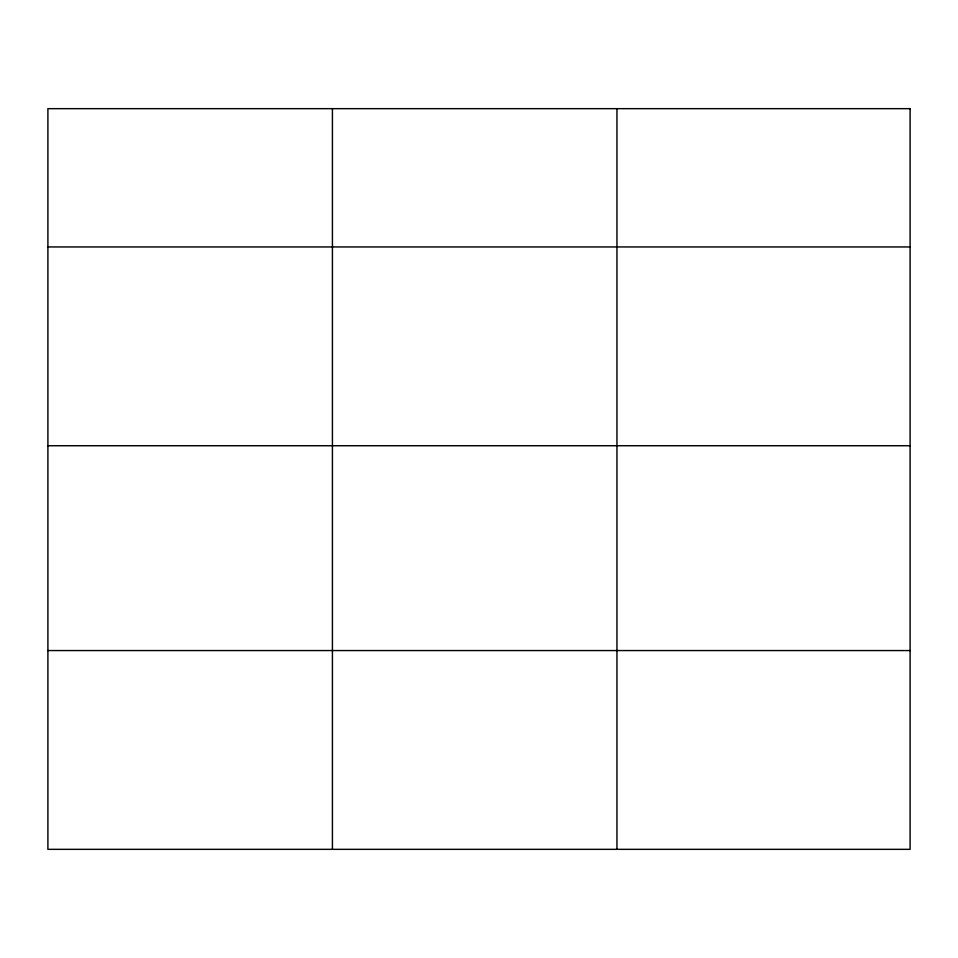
<?xml version="1.0" encoding="UTF-8"?>
<svg xmlns="http://www.w3.org/2000/svg" width="958" height="958" viewBox="0 0 958 958"><rect width="100%" height="100%" fill="white"/><g stroke="black" fill="none" stroke-linecap="round" stroke-linejoin="round"><path stroke-width="1.44" d="M47.9 246.948L910.1 246.948M47.9 445.733L910.1 445.733M47.9 650.554L910.1 650.554M616.952 108.661L616.952 849.339M332.426 108.661L332.426 849.339M910.1 108.661L47.9 108.661L47.9 849.339L910.1 849.339L910.1 108.661"/></g></svg>
